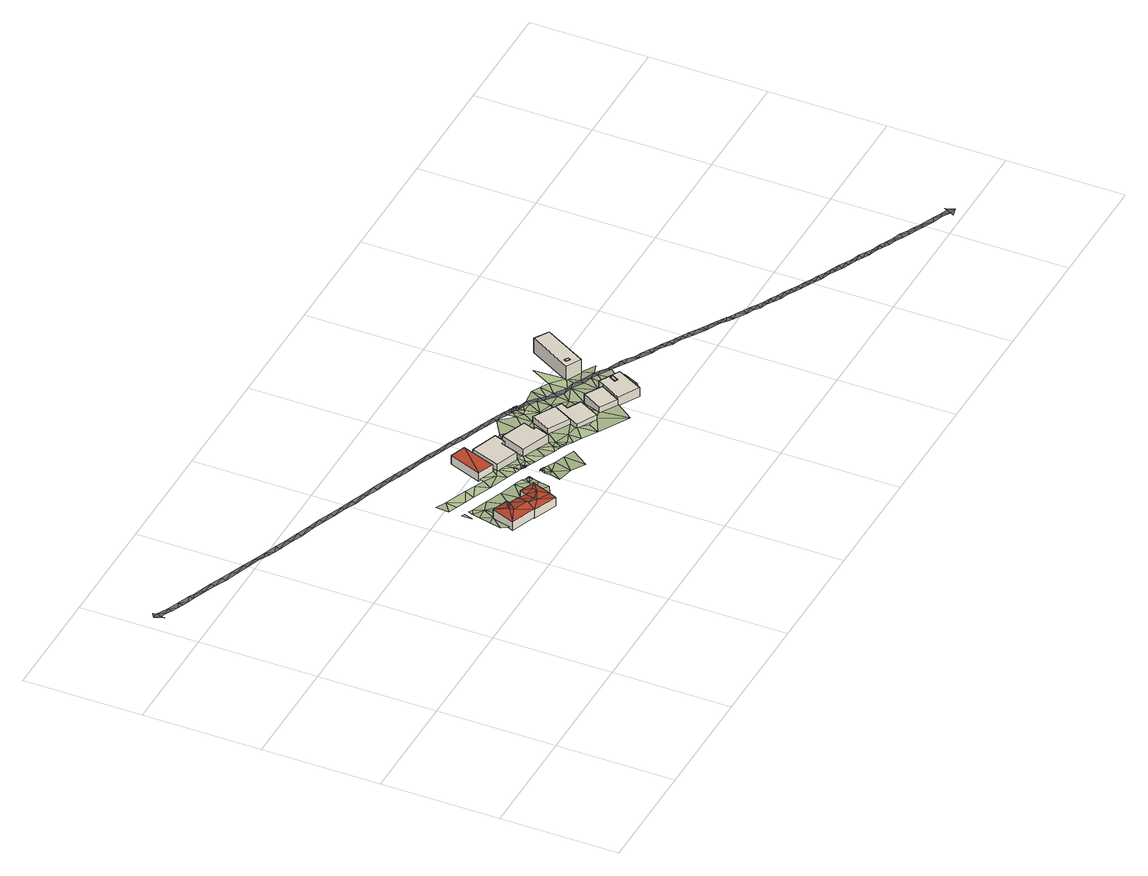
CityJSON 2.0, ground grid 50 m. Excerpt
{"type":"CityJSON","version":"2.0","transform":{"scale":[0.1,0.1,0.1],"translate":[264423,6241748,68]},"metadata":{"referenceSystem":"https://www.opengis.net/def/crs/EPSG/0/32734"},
"CityObjects":{
"building1":{"type":"Building","attributes":{"address":"40 Hackney Lane University Estate Cape Town","building":"house","building:levels":1,"building_height":4.1,"roof_height":81.2,"ground_height":76.1,"plus_code":"4FRW3F62+VXJ"},"geometry":[{"type":"Solid","lod":"2","boundaries":[[[[0,1,2]],[[2,1,3]],[[4,0,5]],[[4,5,6]],[[2,5,0]],[[6,7,4]],[[6,5,8]],[[6,8,7]],[[5,2,8]],[[8,2,3]],[[8,3,9]],[[10,11,8,9]],[[11,12,7,8]],[[12,13,4,7]],[[13,14,0,4]],[[14,15,1,0]],[[15,16,3,1]],[[16,10,9,3]],[[16,15,14,13,12,11,10]]]],"semantics":{"surfaces":[{"type":"RoofSurface"},{"type":"WallSurface"},{"type":"GroundSurface"}],"values":[[0,0,0,0,0,0,0,0,0,0,0,1,1,1,1,1,1,1,2]]}}]},
"building2":{"type":"Building","attributes":{"address":"42 Ritchie Street University Estate Cape Town","building":"house","building:levels":1,"building_height":4.1,"roof_height":80.8,"ground_height":75.6,"plus_code":"4FRW3F63+V26"},"geometry":[{"type":"Solid","lod":"2","boundaries":[[[[17,18,19]],[[17,20,18]],[[18,20,21]],[[21,20,22]],[[21,22,23]],[[18,21,19]],[[19,21,24]],[[25,26,22]],[[25,22,20]],[[23,24,21]],[[26,27,23]],[[26,23,22]],[[24,23,28]],[[28,23,27]],[[29,30,28,27]],[[30,31,24,28]],[[31,32,19,24]],[[32,33,17,19]],[[33,34,20,17]],[[34,35,25,20]],[[35,36,26,25]],[[36,29,27,26]],[[36,35,34,33,32,31,30,29]]]],"semantics":{"surfaces":[{"type":"RoofSurface"},{"type":"WallSurface"},{"type":"GroundSurface"}],"values":[[0,0,0,0,0,0,0,0,0,0,0,0,0,0,1,1,1,1,1,1,1,1,2]]}}]},
"building3":{"type":"Building","attributes":{"address":"47A Ritchie Street University Estate Cape Town","building":"house","building:levels":1,"building_height":4.1,"roof_height":78.1,"ground_height":72.7,"plus_code":"4FRW3F63+X3M"},"geometry":[{"type":"Solid","lod":"2","boundaries":[[[[37,38,39]],[[39,38,40]],[[41,42,38,37]],[[42,43,40,38]],[[43,44,39,40]],[[44,41,37,39]],[[44,43,42,41]]]],"semantics":{"surfaces":[{"type":"RoofSurface"},{"type":"WallSurface"},{"type":"GroundSurface"}],"values":[[0,0,1,1,1,1,2]]}}]},
"building4":{"type":"Building","attributes":{"address":"49 Ritchie Street University Estate Cape Town","building":"house","building:levels":1,"building_height":4.1,"roof_height":77.1,"ground_height":72.6,"plus_code":"4FRW3F63+X4F"},"geometry":[{"type":"Solid","lod":"1","boundaries":[[[[45,46,47,48]],[[46,49,50,47]],[[49,51,52,50]],[[51,53,54,52]],[[53,55,56,54]],[[55,45,48,56]],[[48,47,50,52,54,56]],[[55,53,51,49,46,45]]]]}]},
"building5":{"type":"Building","attributes":{"address":"51 Ritchie Street University Estate Cape Town","building":"house","building:levels":1,"building_height":4.1,"roof_height":77.3,"ground_height":72.5,"plus_code":"4FRW3F63+W5V"},"geometry":[{"type":"Solid","lod":"1","boundaries":[[[[57,58,59,60]],[[58,61,62,59]],[[61,63,64,62]],[[63,65,66,64]],[[65,67,68,66]],[[67,57,60,68]],[[60,59,62,64,66,68]],[[67,65,63,61,58,57]]]]}]},
"building6":{"type":"Building","attributes":{"address":"53 Ritchie Street University Estate Cape Town","building":"house","building:levels":1,"building_height":4.1,"roof_height":76.3,"ground_height":70.4,"plus_code":"4FRW3F63+W6Q"},"geometry":[{"type":"Solid","lod":"1","boundaries":[[[[69,70,71,72]],[[70,73,74,71]],[[73,75,76,74]],[[75,69,72,76]],[[72,71,74,76]],[[75,73,70,69]]]]}]},
"building7":{"type":"Building","attributes":{"address":"53B Ritchie Street University Estate Cape Town","building":"house","building:levels":1,"building_height":4.1,"roof_height":76.5,"ground_height":70.4,"plus_code":"4FRW3F63+W73"},"geometry":[{"type":"Solid","lod":"1","boundaries":[[[[75,77,78,76]],[[77,79,80,78]],[[79,81,82,80]],[[81,83,84,82]],[[83,85,86,84]],[[85,69,72,86]],[[69,75,76,72]],[[76,78,80,82,84,86,72]],[[69,85,83,81,79,77,75]]]]}]},
"building8":{"type":"Building","attributes":{"address":"55 Ritchie Street University Estate Cape Town","building":"house","building:levels":1,"building_height":4.1,"roof_height":76,"ground_height":70.2,"plus_code":"4FRW3F63+V8M"},"geometry":[{"type":"Solid","lod":"1","boundaries":[[[[87,88,89,90]],[[88,91,92,89]],[[91,93,94,92]],[[93,87,90,94]],[[90,89,92,94]],[[93,91,88,87]]]]}]},
"building9":{"type":"Building","attributes":{"address":"57 Ritchie Street University Estate Cape Town","building":"house","building:levels":1,"building_height":4.1,"roof_height":75.9,"ground_height":71.3,"plus_code":"4FRW3F63+V9C"},"children":["building9-1"],"geometry":[{"type":"Solid","lod":"1","boundaries":[[[[95,96,97,98]],[[96,99,100,97]],[[99,101,102,100]],[[101,103,104,102]],[[103,95,98,104]],[[98,97,100,102,104]],[[103,101,99,96,95]]]]}]},
"building9-1":{"type":"BuildingInstallation","parents":["building9"],"geometry":[{"type":"Solid","lod":"1","boundaries":[[[[105,106,107,108]],[[106,109,110,107]],[[109,111,112,110]],[[111,105,108,112]],[[108,107,110,112]],[[111,109,106,105]]]]}]},
"building10":{"type":"Building","attributes":{"address":"34B Selbourne Road University Estate Cape Town","building":"house","building:levels":2,"building_height":6.9,"roof_height":75.4,"ground_height":68,"plus_code":"4FRW3F63+XCJ"},"children":["building10-1"],"geometry":[{"type":"Solid","lod":"1","boundaries":[[[[113,114,115,116]],[[114,117,118,115]],[[117,119,120,118]],[[119,113,116,120]],[[116,115,118,120]],[[119,117,114,113]]]]}]},
"building10-1":{"type":"BuildingInstallation","parents":["building10"],"geometry":[{"type":"Solid","lod":"1","boundaries":[[[[121,122,123,124]],[[122,125,126,123]],[[125,127,128,126]],[[127,121,124,128]],[[124,123,126,128]],[[127,125,122,121]]]]}]},
"terrain1":{"type":"TINRelief","geometry":[{"type":"CompositeSurface","lod":"1","boundaries":[[[129,130,131]],[[129,131,132]],[[131,133,132]],[[134,135,136]],[[133,131,137]],[[138,133,137]],[[131,139,137]],[[140,141,138]],[[140,138,137]],[[12,137,139]],[[142,143,144]],[[142,144,145]],[[12,146,147]],[[137,12,148]],[[149,140,137]],[[12,147,148]],[[150,142,145]],[[147,151,148]],[[137,148,149]],[[151,152,148]],[[151,153,152]],[[142,150,154]],[[148,155,149]],[[156,154,150]],[[152,155,148]],[[156,157,154]],[[155,152,158]],[[157,156,159]],[[160,161,32]],[[158,152,32]],[[157,159,162]],[[158,32,163]],[[32,161,164]],[[32,164,163]],[[159,165,162]],[[158,163,166]],[[165,159,167]],[[165,168,162]],[[169,166,163]],[[163,164,170]],[[171,169,163]],[[171,163,170]],[[172,169,171]],[[171,170,173]],[[168,165,174]],[[175,172,171]],[[176,171,173]],[[171,177,175]],[[176,177,171]],[[178,175,177]],[[176,179,177]],[[177,180,178]],[[179,181,177]],[[177,181,180]],[[182,165,167]],[[183,180,181]],[[184,182,167]],[[185,186,187]],[[174,165,182]],[[188,186,185]],[[186,189,187]],[[174,182,190]],[[191,182,184]],[[189,192,193]],[[194,191,184]],[[189,186,192]],[[190,195,174]],[[196,193,192]],[[197,193,196]],[[198,197,199]],[[197,196,199]],[[199,200,198]],[[200,201,198]],[[191,202,182]],[[203,200,199]],[[204,199,196]],[[205,191,194]],[[206,192,186]],[[204,203,199]],[[192,206,196]],[[194,207,205]],[[208,204,196]],[[206,208,196]],[[190,209,195]],[[210,205,207]],[[207,211,210]],[[212,191,205]],[[213,205,210]],[[186,214,206]],[[210,211,215]],[[216,215,211]],[[217,215,216]],[[218,217,216]],[[209,219,195]],[[215,220,210]],[[217,218,221]],[[215,217,220]],[[212,202,191]],[[221,222,217]],[[220,217,222]],[[213,210,220]],[[221,223,222]],[[212,205,213]],[[223,224,222]],[[225,186,188]],[[226,220,222]],[[220,226,213]],[[224,226,222]],[[227,226,224]],[[212,213,226]],[[228,226,227]],[[219,209,229]],[[214,186,225]],[[226,230,212]],[[231,219,229]],[[232,202,212]],[[226,228,230]],[[233,230,228]],[[230,232,212]],[[234,188,235]],[[188,234,225]],[[230,233,236]],[[232,230,236]],[[237,236,233]],[[232,236,238]],[[235,239,234]],[[236,240,238]],[[241,236,237]],[[242,243,238]],[[238,240,242]],[[241,237,244]],[[240,245,242]],[[242,245,246]],[[244,247,241]],[[247,244,248]],[[246,245,53]],[[248,249,247]],[[249,248,250]],[[247,251,241]],[[252,247,249]],[[253,249,250]],[[254,253,250]],[[252,249,253]],[[245,255,53]],[[252,251,247]],[[256,253,254]],[[253,256,252]],[[254,257,256]],[[245,258,255]],[[252,256,259]],[[252,260,251]],[[256,257,259]],[[251,260,261]],[[257,262,259]],[[261,260,263]],[[264,265,266]],[[255,258,65]],[[252,259,260]],[[264,263,260]],[[265,264,267]],[[260,267,264]],[[65,265,267]],[[262,268,259]],[[269,255,65]],[[268,262,270]],[[259,271,260]],[[65,267,272]],[[267,260,272]],[[271,259,268]],[[268,270,273]],[[65,274,269]],[[65,272,274]],[[270,275,273]],[[275,268,273]],[[275,270,276]],[[272,277,274]],[[272,278,277]],[[279,280,274]],[[279,274,277]],[[69,278,272]],[[279,277,281]],[[278,282,277]],[[277,282,281]],[[276,283,275]],[[284,281,282]],[[285,284,282]],[[278,286,282]],[[283,287,275]],[[69,288,278]],[[286,285,282]],[[85,289,287]],[[288,69,85]],[[290,283,276]],[[278,291,286]],[[291,278,288]],[[283,88,287]],[[287,292,85]],[[288,85,292]],[[291,288,293]],[[88,292,287]],[[288,294,293]],[[288,292,294]],[[295,296,297]],[[88,298,292]],[[299,297,296]],[[292,300,294]],[[298,88,301]],[[292,298,300]],[[103,101,301]],[[302,299,303]],[[299,302,297]],[[298,301,101]],[[302,303,304]],[[305,304,303]],[[298,101,306]],[[307,101,308]],[[309,310,311]],[[101,307,306]],[[312,304,305]],[[305,313,312]],[[314,312,313]],[[311,315,308]],[[307,308,315]],[[316,311,310]],[[312,317,304]],[[312,314,318]],[[318,314,319]],[[311,320,315]],[[319,321,318]]]}]},
"road1":{"type":"Road","attributes":{"highway":"service","name":"Tooting Lane","lanes":1,"width":2.2},"geometry":[{"type":"MultiSurface","lod":"1","boundaries":[[[322,323,324]],[[325,326,327]],[[328,325,327]],[[329,325,328]],[[323,322,330]],[[331,332,333]],[[334,335,336]],[[337,338,339]],[[279,340,280]],[[341,281,342]],[[320,343,315]],[[344,345,346]],[[347,348,349]],[[350,351,352]],[[353,346,354]],[[353,344,346]],[[355,356,357]],[[358,359,360]],[[361,362,363]],[[364,365,366]],[[344,367,368]],[[356,355,369]],[[370,371,372]],[[373,374,375]],[[303,299,294]],[[376,377,378]],[[368,379,380]],[[381,382,357]],[[383,384,385]],[[386,377,376]],[[320,364,387]],[[388,339,342]],[[389,390,391]],[[392,393,394]],[[395,396,397]],[[398,399,400]],[[401,402,403]],[[404,405,406]],[[407,408,409]],[[410,336,411]],[[402,412,403]],[[413,414,415]],[[305,298,313]],[[416,417,418]],[[419,420,421]],[[422,423,424]],[[399,328,425]],[[426,401,403]],[[427,428,429]],[[430,360,359]],[[431,432,433]],[[315,343,319]],[[365,434,435]],[[415,414,434]],[[307,314,306]],[[418,417,436]],[[380,420,419]],[[437,438,439]],[[440,433,432]],[[370,399,398]],[[435,434,441]],[[343,320,387]],[[420,380,379]],[[371,370,398]],[[286,295,285]],[[388,337,339]],[[442,279,443]],[[305,300,298]],[[291,295,286]],[[337,443,338]],[[296,291,293]],[[285,295,444]],[[341,443,279]],[[339,338,341]],[[445,388,342]],[[341,342,339]],[[444,445,284]],[[430,330,360]],[[340,279,442]],[[443,341,338]],[[279,281,341]],[[323,401,324]],[[418,446,447]],[[447,446,448]],[[449,450,451]],[[452,449,453]],[[342,284,445]],[[448,446,454]],[[376,452,455]],[[455,452,453]],[[342,281,284]],[[444,284,285]],[[378,377,454]],[[386,376,455]],[[456,372,431]],[[357,356,381]],[[384,383,335]],[[416,418,447]],[[367,344,353]],[[366,365,435]],[[454,446,378]],[[425,328,327]],[[400,399,425]],[[379,368,367]],[[441,434,414]],[[389,391,457]],[[458,459,457]],[[460,461,462]],[[463,464,465]],[[463,465,466]],[[467,468,466]],[[459,436,417]],[[372,456,370]],[[456,431,433]],[[429,331,427]],[[469,470,369]],[[471,472,473]],[[474,475,476]],[[415,350,413]],[[477,478,390]],[[432,361,440]],[[479,480,412]],[[387,364,366]],[[358,385,359]],[[481,482,423]],[[483,484,485]],[[411,404,410]],[[486,487,428]],[[319,307,315]],[[313,306,314]],[[421,439,488]],[[489,437,490]],[[293,299,296]],[[300,303,294]],[[295,291,296]],[[491,374,451]],[[492,493,394]],[[451,450,491]],[[449,452,450]],[[330,430,323]],[[459,458,436]],[[269,340,462]],[[494,460,464]],[[468,467,382]],[[466,465,467]],[[382,381,468]],[[470,469,333]],[[369,355,469]],[[333,332,470]],[[331,429,332]],[[392,347,393]],[[495,496,475]],[[476,409,474]],[[497,498,472]],[[478,477,352]],[[352,351,478]],[[480,479,363]],[[412,402,479]],[[363,362,480]],[[361,432,362]],[[335,334,384]],[[336,410,334]],[[385,358,383]],[[473,397,471]],[[499,485,396]],[[500,424,484]],[[482,501,502]],[[487,486,406]],[[428,427,486]],[[406,405,487]],[[404,411,405]],[[306,313,298]],[[314,307,319]],[[439,438,488]],[[419,421,488]],[[490,502,489]],[[438,437,489]],[[303,300,305]],[[294,299,293]],[[493,492,373]],[[394,393,492]],[[373,375,493]],[[374,491,375]],[[460,494,461]],[[464,463,494]],[[340,269,280]],[[462,461,269]],[[496,495,349]],[[475,474,495]],[[349,348,496]],[[347,392,348]],[[498,497,408]],[[472,471,497]],[[408,407,498]],[[409,476,407]],[[484,483,500]],[[485,499,483]],[[396,395,499]],[[397,473,395]],[[423,422,481]],[[424,500,422]],[[502,490,482]],[[482,481,501]],[[324,401,426]],[[457,391,458]],[[390,389,477]],[[350,415,351]]]}]}
},
"vertices":[
[1041,672,122],[1149,633,122],[1097,694,135],[1164,670,135],[1080,772,122],[1094,712,135],[1098,721,135],[1147,747,122],[1143,734,122],[1183,719,122],[1183,719,81],[1143,734,81],[1147,747,81],[1080,772,81],[1041,672,81],[1149,633,81],[1164,670,81],
[1233,732,117],[1250,686,130],[1299,706,117],[1222,704,117],[1243,666,130],[1202,656,130],[1199,647,127],[1265,621,117],[1183,719,117],[1164,670,130],[1149,633,117],[1254,592,117],[1149,633,76],[1254,592,76],[1265,621,76],[1299,706,76],[1233,732,76],[1222,704,76],[1183,719,76],[1164,670,76],
[1352,1077,88],[1299,936,88],[1418,1053,88],[1366,910,88],[1352,1077,47],[1299,936,47],[1366,910,47],[1418,1053,47],
[1377,895,46],[1476,860,46],[1476,860,87],[1377,895,87],[1503,937,46],[1503,937,87],[1519,932,46],[1519,932,87],[1536,980,46],[1536,980,87],[1421,1020,46],[1421,1020,87],
[1505,847,45],[1628,801,45],[1628,801,86],[1505,847,86],[1650,861,45],[1650,861,86],[1637,866,45],[1637,866,86],[1655,914,45],[1655,914,86],[1546,955,45],[1546,955,86],
[1822,863,24],[1730,913,24],[1730,913,65],[1822,863,65],[1683,828,24],[1683,828,65],[1775,778,24],[1775,778,65],
[1756,742,24],[1756,742,65],[1842,697,24],[1842,697,65],[1890,787,24],[1890,787,65],[1833,817,24],[1833,817,65],[1849,848,24],[1849,848,65],
[2013,754,22],[1940,797,22],[1940,797,63],[2013,754,63],[1889,710,22],[1889,710,63],[1963,667,22],[1963,667,63],
[1963,667,33],[2053,617,33],[2053,617,74],[1963,667,74],[2112,729,33],[2112,729,74],[2023,776,33],[2023,776,74],[2013,754,33],[2013,754,74],
[2062,746,75],[2047,719,75],[2047,719,77],[2062,746,77],[2059,713,75],[2059,713,77],[2074,740,75],[2074,740,77],
[2225,1078,0],[2164,1114,0],[2164,1114,69],[2225,1078,69],[2060,928,0],[2060,928,69],[2122,895,0],[2122,895,69],
[2090,952,70],[2084,941,70],[2084,941,72],[2090,952,72],[2100,931,70],[2100,931,72],[2107,943,70],[2107,943,72],
[1021,713,92],[1041,672,97],[1080,772,83],[1042,767,85],[1063,822,76],[1048,890,72],[1049,847,72],[1064,884,70],[1111,824,76],[1077,858,70],[1110,761,83],[1100,871,70],[1085,877,70],[1103,982,67],[1064,1004,64],[1054,948,69],[1094,933,68],[1143,734,85],[1161,727,85],[1185,758,77],[1172,845,69],[1136,917,67],[1183,719,85],[1233,732,82],[1222,704,82],[1198,945,66],[1244,818,67],[1178,902,66],[1244,928,64],[1312,794,70],[1263,871,64],[1265,621,84],[1350,665,78],[1290,911,62],[1348,748,70],[1368,715,70],[1339,880,63],[1349,780,70],[1348,840,65],[1299,936,62],[1368,773,66],[1380,747,66],[1379,762,66],[1377,769,66],[1383,757,66],[1366,910,62],[1382,768,66],[1385,761,66],[1385,765,66],[1384,767,66],[1386,764,66],[1386,766,66],[1386,765,66],[1377,895,63],[1387,766,66],[1390,824,63],[1402,645,80],[1449,700,68],[1421,695,74],[1477,634,75],[1430,721,68],[1388,926,62],[1414,849,62],[1439,726,68],[1436,737,68],[1411,817,63],[1380,947,58],[1442,737,68],[1437,741,68],[1439,746,63],[1440,743,68],[1441,746,63],[1439,747,63],[1414,882,62],[1442,746,68],[1444,745,68],[1425,819,61],[1458,739,68],[1432,809,61],[1449,743,68],[1399,958,58],[1435,812,61],[1435,808,61],[1446,832,61],[1440,816,61],[1477,732,65],[1437,808,61],[1437,807,61],[1438,807,61],[1438,806,61],[1394,985,58],[1439,810,61],[1439,806,61],[1441,808,61],[1441,805,61],[1443,804,61],[1514,717,61],[1446,815,61],[1449,802,61],[1461,797,61],[1410,989,58],[1474,824,59],[1406,1019,53],[1476,860,58],[1485,788,60],[1559,700,61],[1542,602,69],[1505,847,58],[1532,769,59],[1490,900,54],[1604,682,61],[1525,901,50],[1566,824,56],[1519,932,50],[1503,937,54],[1579,751,57],[1546,955,46],[1525,951,46],[1604,771,57],[1602,742,58],[1617,745,56],[1626,733,56],[1628,801,51],[1633,771,55],[1632,741,56],[1629,731,56],[1600,991,44],[1651,731,56],[1662,712,54],[1618,928,45],[1702,751,52],[1683,828,48],[1636,824,51],[1696,694,55],[1643,842,51],[1650,861,48],[1648,895,48],[1637,866,48],[1693,889,45],[1756,742,52],[1682,1042,37],[1762,657,53],[1775,778,47],[1730,913,39],[1790,702,51],[1733,984,36],[1842,697,49],[1895,583,50],[1763,964,35],[1796,915,36],[1756,1013,33],[1735,1021,33],[1777,1005,30],[1786,973,35],[1889,710,44],[1791,997,30],[1805,989,35],[1833,974,30],[1890,787,41],[1861,899,29],[1833,817,33],[1963,667,43],[1860,959,30],[1929,855,16],[1888,943,20],[1943,912,12],[1843,994,30],[1898,963,19],[1937,1016,6],[1999,882,21],[1926,947,9],[1971,897,8],[1979,774,31],[1972,997,6],[1953,932,12],[2008,977,7],[2009,901,8],[2054,851,19],[2082,835,28],[2059,757,33],[2053,617,45],[2112,656,40],[2112,729,37],[2060,928,8],[2037,886,19],[2064,870,16],[2110,820,28],[2151,726,33],[2057,1066,5],[2122,895,10],[2120,839,23],[2165,789,26],[2181,862,8],
[563,1467,34],[569,1489,34],[537,1477,38],[7,1691,51],[27,1653,47],[31,1670,47],[35,1692,47],[38,1709,42],[590,1457,34],[1156,1265,40],[1149,1244,45],[1209,1245,42],[836,1387,39],[776,1386,40],[830,1366,39],[1786,1025,30],[1779,1025,30],[1785,1021,30],[1743,1042,33],[1777,1015,30],[1793,1018,30],[2147,824,23],[3550,19,61],[3542,4,61],[3580,15,61],[2923,392,12],[2913,373,13],[2951,377,12],[2369,701,17],[2359,681,23],[2397,685,21],[3561,38,61],[3569,53,58],[1316,1204,39],[1309,1183,48],[1369,1184,42],[670,1427,36],[676,1448,32],[617,1447,33],[302,1590,38],[297,1569,38],[356,1570,36],[2193,774,26],[2220,758,23],[2231,778,23],[3533,53,56],[3515,38,61],[1256,1204,41],[142,1651,39],[137,1629,40],[164,1619,39],[2840,439,9],[2813,454,7],[2802,435,11],[2664,512,9],[2660,539,12],[2636,527,12],[3505,69,53],[3480,58,53],[1362,1163,42],[1423,1164,38],[723,1406,35],[782,1407,36],[729,1428,35],[2674,531,9],[2175,809,18],[1787,1024,30],[2452,654,18],[2414,650,18],[2442,635,22],[2885,388,13],[2896,408,10],[2857,404,9],[3134,250,25],[3173,254,25],[3145,269,25],[111,1639,40],[89,1671,41],[84,1650,41],[516,1509,32],[462,1529,34],[457,1508,37],[943,1346,36],[936,1325,40],[996,1326,38],[3024,311,17],[3062,315,17],[3034,331,17],[889,1367,37],[883,1346,37],[404,1528,38],[2341,716,19],[2314,732,19],[2331,697,19],[2563,593,13],[2535,608,15],[2553,573,16],[3439,80,52],[3450,100,46],[3422,115,46],[3245,188,39],[3284,192,37],[3256,207,30],[50,1663,47],[510,1487,42],[1103,1286,41],[1043,1285,42],[1096,1265,41],[622,1468,33],[191,1609,39],[244,1589,40],[222,1621,37],[2276,727,22],[2258,762,23],[2497,604,18],[3367,146,45],[3384,111,45],[3394,130,45],[249,1610,37],[2286,747,18],[1764,1033,30],[1775,1029,30],[1815,1009,23],[1801,1017,30],[2608,543,17],[2591,577,13],[2619,562,12],[2757,485,9],[2747,466,9],[2785,469,7],[2719,481,9],[2729,500,8],[2646,547,12],[2702,516,9],[196,1631,39],[2480,639,18],[2470,620,18],[2508,624,18],[1636,1082,37],[1629,1062,37],[1690,1062,33],[1522,1102,38],[1583,1103,34],[1530,1123,38],[1469,1123,41],[1476,1143,41],[1416,1143,44],[1263,1225,42],[1203,1224,42],[3117,284,25],[3079,281,23],[3107,265,23],[3007,346,13],[2968,342,16],[2996,327,16],[2425,670,18],[2387,666,21],[409,1550,35],[350,1548,36],[3273,173,37],[3311,177,37],[3190,219,31],[3228,223,30],[3201,238,31],[1049,1306,38],[989,1305,38],[3411,96,49],[3356,127,44],[3339,161,38],[2774,450,7],[2868,423,10],[2830,419,9],[1575,1082,40],[2979,362,13],[2941,358,12],[3090,300,21],[3051,296,23],[3162,234,30],[3218,204,30],[3301,157,37],[3328,142,44]
]}
